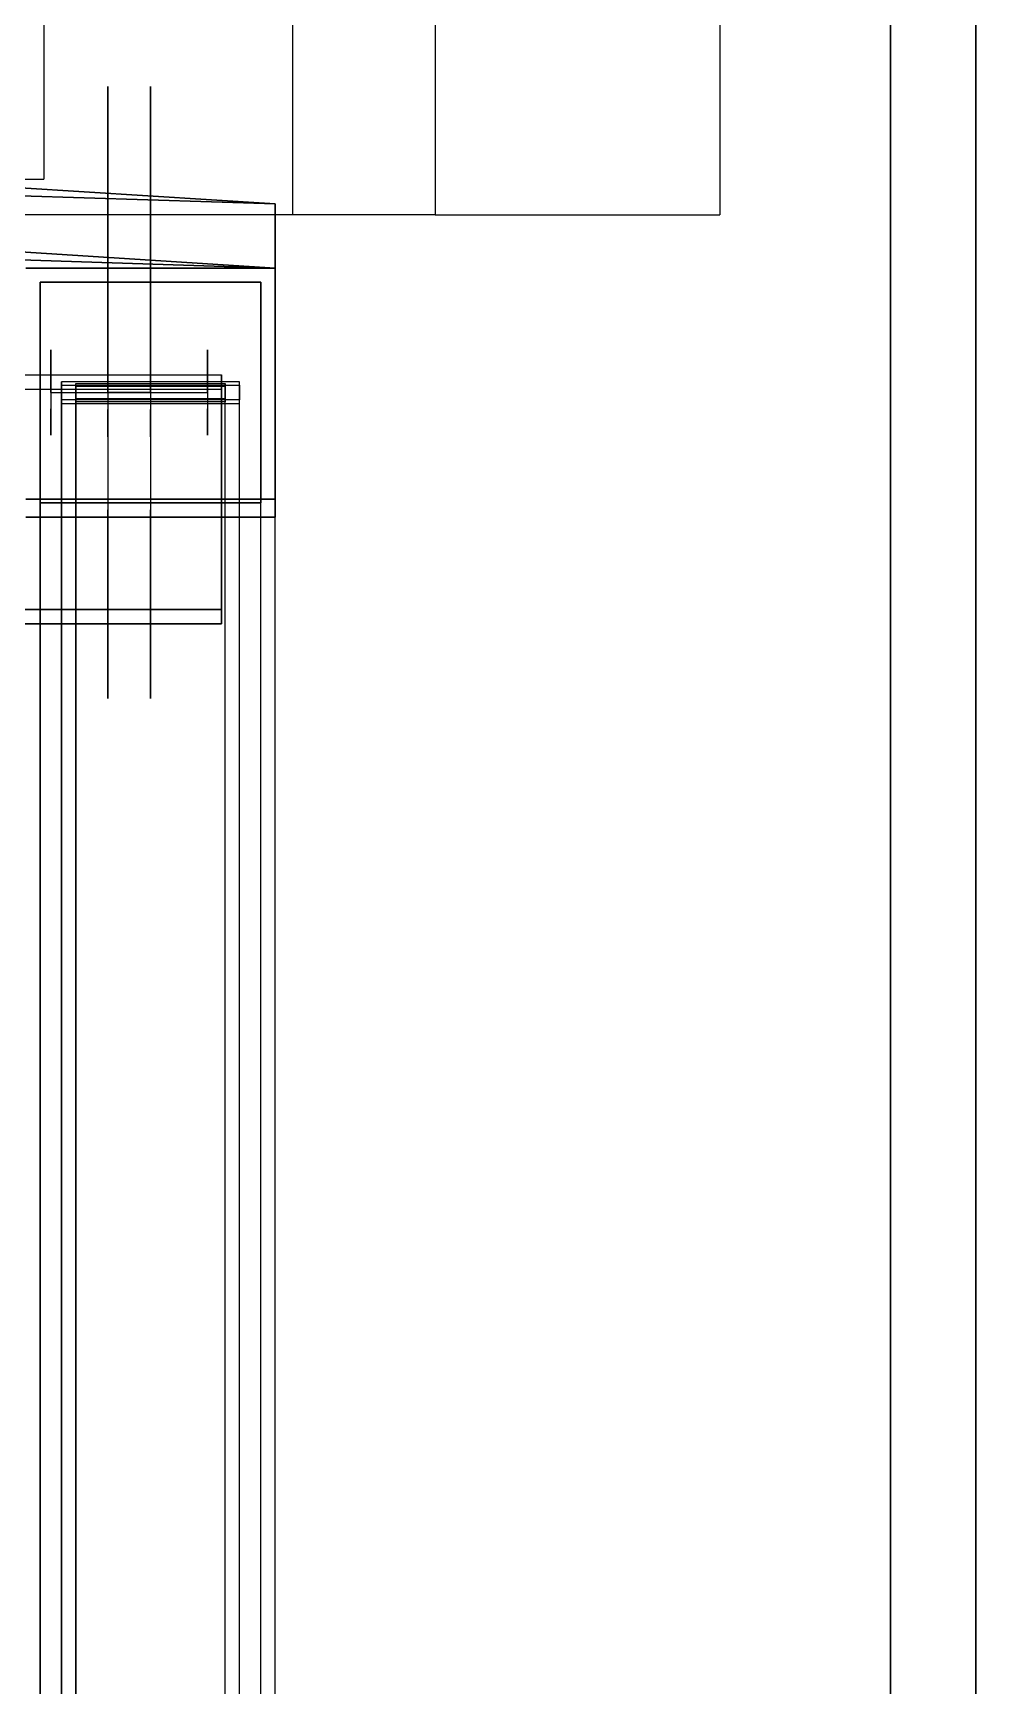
# Model space of a CAD drawing. Header units: millimetres. Extents: x -435 to 456, y 6 to 760.
# Drawn here: x 323.5 to 456, y 238.3 to 470.5 of the extents above; entities that cross this region are included whole.
import ezdxf

# ---------------------------------------------------------------- set-up
doc = ezdxf.new("R2010")
doc.units = ezdxf.units.MM
for name, color, linetype in [('B401', 7, 'Continuous'), ('B411', 7, 'Continuous'), ('B50', 7, 'Continuous'), ('B51', 7, 'Continuous'), ('C41', 7, 'Continuous'), ('D20', 7, 'Continuous'), ('H001', 7, 'Continuous'), ('H011', 7, 'Continuous'), ('H101', 7, 'Continuous'), ('H111', 7, 'Continuous'), ('L011', 7, 'Continuous'), ('L1000', 7, 'Continuous'), ('L1001', 7, 'Continuous'), ('L1002', 7, 'Continuous'), ('L1003', 7, 'Continuous'), ('L1004', 7, 'Continuous'), ('L1005', 7, 'Continuous'), ('L1006', 7, 'Continuous'), ('L1007', 7, 'Continuous'), ('L200', 7, 'Continuous'), ('R011', 7, 'Continuous'), ('R1000', 7, 'Continuous'), ('R1001', 7, 'Continuous'), ('R1002', 7, 'Continuous'), ('R1003', 7, 'Continuous'), ('R1004', 7, 'Continuous'), ('R1005', 7, 'Continuous'), ('R1006', 7, 'Continuous'), ('R1007', 7, 'Continuous'), ('R200', 7, 'Continuous'), ('S011', 7, 'Continuous'), ('S1000', 7, 'Continuous'), ('S1001', 7, 'Continuous'), ('S1002', 7, 'Continuous'), ('S1003', 7, 'Continuous'), ('S1004', 7, 'Continuous'), ('S200', 7, 'Continuous'), ('T01', 7, 'Continuous'), ('T11', 7, 'Continuous')]:
    doc.layers.add(name, color=color, linetype=linetype)

msp = doc.modelspace()

# ---------------------------------------------------------------- linework, layer by layer
at = {"layer": 'B401'}
for points in [[(357.5, 405), (322.5, 405)], [(322.5, 405), (357.5, 405)], [(324.5, 405), (324.5, 175)], [(355.5, 405), (324.5, 405)], [(324.5, 175), (324.5, 405)], [(324.5, 405), (355.5, 405)], [(324.5, 405), (324.5, 405)], [(355.5, 175), (355.5, 405)], [(355.5, 175), (355.5, 405)], [(355.5, 405), (355.5, 405)], [(357.5, 175), (357.5, 405)], [(357.5, 175), (357.5, 405)], [(357.5, 405), (357.5, 405)]]:
    msp.add_lwpolyline(points, dxfattribs=at)
at = {"layer": 'B411'}
for points in [[(357.5, 405), (322.5, 405)], [(322.5, 405), (357.5, 405)], [(324.5, 405), (324.5, 175)], [(355.5, 405), (324.5, 405)], [(324.5, 175), (324.5, 405)], [(324.5, 405), (355.5, 405)], [(324.5, 405), (324.5, 405)], [(355.5, 175), (355.5, 405)], [(355.5, 175), (355.5, 405)], [(355.5, 405), (355.5, 405)], [(357.5, 175), (357.5, 405)], [(357.5, 175), (357.5, 405)], [(357.5, 405), (357.5, 405)]]:
    msp.add_lwpolyline(points, dxfattribs=at)
at = {"layer": 'B50'}
for points in [[(-350, 422.5), (350, 422.5)], [(-350, 422.5), (350, 422.5)], [(-350, 420.5), (350, 420.5)], [(-350, 420.5), (350, 420.5)], [(350, 422.5), (350, 387.5)], [(350, 422.5), (350, 422.5)], [(350, 387.5), (350, 422.5)], [(350, 420.5), (350, 389.5)], [(350, 420.5), (350, 420.5)], [(350, 389.5), (350, 420.5)], [(-350, 389.5), (350, 389.5)], [(350, 389.5), (-350, 389.5)], [(350, 389.5), (350, 389.5)], [(350, 387.5), (-350, 387.5)], [(-350, 387.5), (350, 387.5)], [(350, 387.5), (350, 387.5)]]:
    msp.add_lwpolyline(points, dxfattribs=at)
at = {"layer": 'B51'}
for points in [[(-350, 422.5), (350, 422.5)], [(-350, 422.5), (350, 422.5)], [(-350, 420.5), (350, 420.5)], [(-350, 420.5), (350, 420.5)], [(350, 422.5), (350, 387.5)], [(350, 422.5), (350, 422.5)], [(350, 387.5), (350, 422.5)], [(350, 420.5), (350, 389.5)], [(350, 420.5), (350, 420.5)], [(350, 389.5), (350, 420.5)], [(-350, 389.5), (350, 389.5)], [(350, 389.5), (-350, 389.5)], [(350, 389.5), (350, 389.5)], [(350, 387.5), (-350, 387.5)], [(-350, 387.5), (350, 387.5)], [(350, 387.5), (350, 387.5)]]:
    msp.add_lwpolyline(points, dxfattribs=at)
at = {"layer": 'C41'}
for points in [[(360, 445), (360, 615)], [(360, 445), (360, 615)], [(380, 615), (380, 445)], [(380, 615), (380, 445)], [(420, 615), (420, 445)], [(420, 615), (420, 445)], [(360, 445), (355.82, 445), (351.68, 445), (347.64, 445), (343.73, 445), (340, 445), (336.49, 445), (333.23, 445), (330.27, 445), (327.64, 445), (325.36, 445), (323.46, 445), (321.96, 445), (320.87, 445), (320.22, 445), (320, 445)], [(360, 445), (355.82, 445), (351.68, 445), (347.64, 445), (343.73, 445), (340, 445), (336.49, 445), (333.23, 445), (330.27, 445), (327.64, 445), (325.36, 445), (323.46, 445), (321.96, 445), (320.87, 445), (320.22, 445), (320, 445)], [(380, 445), (360, 445)], [(380, 445), (360, 445)], [(380, 445), (384.18, 445), (388.32, 445), (392.36, 445), (396.27, 445), (400, 445), (403.51, 445), (406.77, 445), (409.73, 445), (412.36, 445), (414.64, 445), (416.54, 445), (418.04, 445), (419.13, 445), (419.78, 445), (420, 445)], [(380, 445), (384.18, 445), (388.32, 445), (392.36, 445), (396.27, 445), (400, 445), (403.51, 445), (406.77, 445), (409.73, 445), (412.36, 445), (414.64, 445), (416.54, 445), (418.04, 445), (419.13, 445), (419.78, 445), (420, 445)], [(420, 445), (420, 445)]]:
    msp.add_lwpolyline(points, dxfattribs=at)
at = {"layer": 'D20'}
for points in [[(444, 70), (444, 670)], [(444, 670), (444, 70)], [(456, 670), (456, 70)], [(456, 70), (456, 670)]]:
    msp.add_lwpolyline(points, dxfattribs=at)
at = {"layer": 'H001'}
for points in [[(334, 420), (334, 436.46), (334, 450.41), (334, 459.73), (334, 463), (334, 459.73), (334, 450.41), (334, 436.46), (334, 420), (334, 403.54), (334, 389.59), (334, 380.27), (334, 377), (334, 380.27), (334, 389.59), (334, 403.54)], [(340, 420), (340, 436.46), (340, 450.41), (340, 459.73), (340, 463), (340, 459.73), (340, 450.41), (340, 436.46), (340, 420), (340, 403.54), (340, 389.59), (340, 380.27), (340, 377), (340, 380.27), (340, 389.59), (340, 403.54)], [(334, 420), (334, 422.37), (334, 424.38), (334, 425.73), (334, 426.2), (334, 425.73), (334, 424.38), (334, 422.37), (334, 420), (334, 417.63), (334, 415.62), (334, 414.27), (334, 413.8), (334, 414.27), (334, 415.62), (334, 417.63)], [(340, 420), (340, 422.37), (340, 424.38), (340, 425.73), (340, 426.2), (340, 425.73), (340, 424.38), (340, 422.37), (340, 420), (340, 417.63), (340, 415.62), (340, 414.27), (340, 413.8), (340, 414.27), (340, 415.62), (340, 417.63)], [(334, 420), (340, 420)], [(340, 420), (334, 420)]]:
    msp.add_lwpolyline(points, dxfattribs=at)
at = {"layer": 'H011'}
for points in [[(334, 420), (334, 436.46), (334, 450.41), (334, 459.73), (334, 463), (334, 459.73), (334, 450.41), (334, 436.46), (334, 420), (334, 403.54), (334, 389.59), (334, 380.27), (334, 377), (334, 380.27), (334, 389.59), (334, 403.54)], [(340, 420), (340, 436.46), (340, 450.41), (340, 459.73), (340, 463), (340, 459.73), (340, 450.41), (340, 436.46), (340, 420), (340, 403.54), (340, 389.59), (340, 380.27), (340, 377), (340, 380.27), (340, 389.59), (340, 403.54)], [(334, 420), (334, 422.37), (334, 424.38), (334, 425.73), (334, 426.2), (334, 425.73), (334, 424.38), (334, 422.37), (334, 420), (334, 417.63), (334, 415.62), (334, 414.27), (334, 413.8), (334, 414.27), (334, 415.62), (334, 417.63)], [(340, 420), (340, 422.37), (340, 424.38), (340, 425.73), (340, 426.2), (340, 425.73), (340, 424.38), (340, 422.37), (340, 420), (340, 417.63), (340, 415.62), (340, 414.27), (340, 413.8), (340, 414.27), (340, 415.62), (340, 417.63)], [(334, 420), (340, 420)], [(340, 420), (334, 420)]]:
    msp.add_lwpolyline(points, dxfattribs=at)
at = {"layer": 'H101'}
for points in [[(326, 420), (326, 422.3), (326, 424.24), (326, 425.54), (326, 426), (326, 425.54), (326, 424.24), (326, 422.3), (326, 420), (326, 417.7), (326, 415.76), (326, 414.46), (326, 414), (326, 414.46), (326, 415.76), (326, 417.7)], [(348, 420), (348, 422.3), (348, 424.24), (348, 425.54), (348, 426), (348, 425.54), (348, 424.24), (348, 422.3), (348, 420), (348, 417.7), (348, 415.76), (348, 414.46), (348, 414), (348, 414.46), (348, 415.76), (348, 417.7)], [(326, 420), (348, 420)]]:
    msp.add_lwpolyline(points, dxfattribs=at)
at = {"layer": 'H111'}
for points in [[(326, 420), (326, 422.3), (326, 424.24), (326, 425.54), (326, 426), (326, 425.54), (326, 424.24), (326, 422.3), (326, 420), (326, 417.7), (326, 415.76), (326, 414.46), (326, 414), (326, 414.46), (326, 415.76), (326, 417.7)], [(348, 420), (348, 422.3), (348, 424.24), (348, 425.54), (348, 426), (348, 425.54), (348, 424.24), (348, 422.3), (348, 420), (348, 417.7), (348, 415.76), (348, 414.46), (348, 414), (348, 414.46), (348, 415.76), (348, 417.7)], [(326, 420), (348, 420)]]:
    msp.add_lwpolyline(points, dxfattribs=at)
at = {"layer": 'L011'}
for points in [[(357.5, 437.5), (322.5, 437.5)], [(322.5, 437.5), (357.5, 437.5)], [(357.5, 437.5), (357.5, 437.5)], [(357.5, 402.5), (357.5, 437.5)], [(357.5, 437.5), (357.5, 402.5)], [(324.5, 435.5), (324.5, 435.5)], [(324.5, 404.5), (324.5, 435.5)], [(324.5, 435.5), (324.5, 404.5)], [(324.5, 435.5), (355.5, 435.5)], [(355.5, 435.5), (324.5, 435.5)], [(355.5, 435.5), (355.5, 435.5)], [(355.5, 435.5), (355.5, 404.5)], [(355.5, 404.5), (355.5, 435.5)], [(324.5, 404.5), (324.5, 404.5)], [(355.5, 404.5), (324.5, 404.5)], [(324.5, 404.5), (355.5, 404.5)], [(355.5, 404.5), (355.5, 404.5)], [(322.5, 402.5), (357.5, 402.5)], [(357.5, 402.5), (322.5, 402.5)], [(357.5, 402.5), (357.5, 402.5)]]:
    msp.add_lwpolyline(points, dxfattribs=at)
at = {"layer": 'L1000'}
for points in [[(357.5, 446.5), (321.75, 447.64)], [(321.75, 447.64), (357.5, 446.5)], [(357.5, 446.5), (357.5, 446.5)], [(357.5, 437.5), (357.5, 446.5)], [(357.5, 446.5), (357.5, 437.5)], [(321.75, 438.64), (357.5, 437.5)], [(357.5, 437.5), (321.75, 438.64)], [(357.5, 437.5), (357.5, 437.5)]]:
    msp.add_lwpolyline(points, dxfattribs=at)
at = {"layer": 'L1001'}
for points in [[(357.5, 446.5), (321.75, 447.64)], [(321.75, 447.64), (357.5, 446.5)], [(357.5, 446.5), (357.5, 446.5)], [(357.5, 437.5), (357.5, 446.5)], [(357.5, 446.5), (357.5, 437.5)], [(321.75, 438.64), (357.5, 437.5)], [(357.5, 437.5), (321.75, 438.64)], [(357.5, 437.5), (357.5, 437.5)]]:
    msp.add_lwpolyline(points, dxfattribs=at)
at = {"layer": 'L1002'}
for points in [[(357.5, 446.5), (321.75, 447.64)], [(321.75, 447.64), (357.5, 446.5)], [(357.5, 446.5), (357.5, 446.5)], [(357.5, 437.5), (357.5, 446.5)], [(357.5, 446.5), (357.5, 437.5)], [(321.75, 438.64), (357.5, 437.5)], [(357.5, 437.5), (321.75, 438.64)], [(357.5, 437.5), (357.5, 437.5)]]:
    msp.add_lwpolyline(points, dxfattribs=at)
at = {"layer": 'L1003'}
for points in [[(357.5, 446.5), (321.75, 447.64)], [(321.75, 447.64), (357.5, 446.5)], [(357.5, 446.5), (357.5, 446.5)], [(357.5, 437.5), (357.5, 446.5)], [(357.5, 446.5), (357.5, 437.5)], [(321.75, 438.64), (357.5, 437.5)], [(357.5, 437.5), (321.75, 438.64)], [(357.5, 437.5), (357.5, 437.5)]]:
    msp.add_lwpolyline(points, dxfattribs=at)
at = {"layer": 'L1004'}
for points in [[(357.5, 446.5), (321.75, 447.64)], [(321.75, 447.64), (357.5, 446.5)], [(357.5, 446.5), (357.5, 446.5)], [(357.5, 437.5), (357.5, 446.5)], [(357.5, 446.5), (357.5, 437.5)], [(321.75, 438.64), (357.5, 437.5)], [(357.5, 437.5), (321.75, 438.64)], [(357.5, 437.5), (357.5, 437.5)]]:
    msp.add_lwpolyline(points, dxfattribs=at)
at = {"layer": 'L1005'}
for points in [[(357.5, 446.5), (321.75, 447.64)], [(321.75, 447.64), (357.5, 446.5)], [(357.5, 446.5), (357.5, 446.5)], [(357.5, 437.5), (357.5, 446.5)], [(357.5, 446.5), (357.5, 437.5)], [(321.75, 438.64), (357.5, 437.5)], [(357.5, 437.5), (321.75, 438.64)], [(357.5, 437.5), (357.5, 437.5)]]:
    msp.add_lwpolyline(points, dxfattribs=at)
at = {"layer": 'L1006'}
for points in [[(357.5, 446.5), (321.75, 447.64)], [(321.75, 447.64), (357.5, 446.5)], [(357.5, 446.5), (357.5, 446.5)], [(357.5, 437.5), (357.5, 446.5)], [(357.5, 446.5), (357.5, 437.5)], [(321.75, 438.64), (357.5, 437.5)], [(357.5, 437.5), (321.75, 438.64)], [(357.5, 437.5), (357.5, 437.5)]]:
    msp.add_lwpolyline(points, dxfattribs=at)
at = {"layer": 'L1007'}
for points in [[(357.5, 446.5), (321.75, 447.64)], [(321.75, 447.64), (357.5, 446.5)], [(357.5, 446.5), (357.5, 446.5)], [(357.5, 437.5), (357.5, 446.5)], [(357.5, 446.5), (357.5, 437.5)], [(321.75, 438.64), (357.5, 437.5)], [(357.5, 437.5), (321.75, 438.64)], [(357.5, 437.5), (357.5, 437.5)]]:
    msp.add_lwpolyline(points, dxfattribs=at)
at = {"layer": 'L200'}
for points in [[(325, 520), (325, 450)], [(325, 520), (325, 450)], [(300, 450), (302.61, 450), (305.2, 450), (307.73, 450), (310.17, 450), (312.5, 450), (314.69, 450), (316.73, 450), (318.58, 450), (320.23, 450), (321.65, 450), (322.84, 450), (323.78, 450), (324.45, 450), (324.86, 450), (325, 450)], [(300, 450), (302.61, 450), (305.2, 450), (307.73, 450), (310.17, 450), (312.5, 450), (314.69, 450), (316.73, 450), (318.58, 450), (320.23, 450), (321.65, 450), (322.84, 450), (323.78, 450), (324.45, 450), (324.86, 450), (325, 450)], [(325, 450), (325, 450)]]:
    msp.add_lwpolyline(points, dxfattribs=at)
at = {"layer": 'R011'}
for points in [[(357.5, 437.5), (322.5, 437.5)], [(322.5, 437.5), (357.5, 437.5)], [(357.5, 437.5), (357.5, 437.5)], [(357.5, 402.5), (357.5, 437.5)], [(357.5, 437.5), (357.5, 402.5)], [(324.5, 435.5), (324.5, 435.5)], [(324.5, 404.5), (324.5, 435.5)], [(324.5, 435.5), (324.5, 404.5)], [(324.5, 435.5), (355.5, 435.5)], [(355.5, 435.5), (324.5, 435.5)], [(355.5, 435.5), (355.5, 435.5)], [(355.5, 435.5), (355.5, 404.5)], [(355.5, 404.5), (355.5, 435.5)], [(324.5, 404.5), (324.5, 404.5)], [(355.5, 404.5), (324.5, 404.5)], [(324.5, 404.5), (355.5, 404.5)], [(355.5, 404.5), (355.5, 404.5)], [(322.5, 402.5), (357.5, 402.5)], [(357.5, 402.5), (322.5, 402.5)], [(357.5, 402.5), (357.5, 402.5)]]:
    msp.add_lwpolyline(points, dxfattribs=at)
at = {"layer": 'R1000'}
for points in [[(357.5, 446.5), (321.75, 448.78)], [(321.75, 448.78), (357.5, 446.5)], [(357.5, 446.5), (357.5, 446.5)], [(357.5, 437.5), (357.5, 446.5)], [(357.5, 446.5), (357.5, 437.5)], [(321.75, 439.78), (357.5, 437.5)], [(357.5, 437.5), (321.75, 439.78)], [(357.5, 437.5), (357.5, 437.5)]]:
    msp.add_lwpolyline(points, dxfattribs=at)
at = {"layer": 'R1001'}
for points in [[(357.5, 446.5), (321.75, 448.78)], [(321.75, 448.78), (357.5, 446.5)], [(357.5, 446.5), (357.5, 446.5)], [(357.5, 437.5), (357.5, 446.5)], [(357.5, 446.5), (357.5, 437.5)], [(321.75, 439.78), (357.5, 437.5)], [(357.5, 437.5), (321.75, 439.78)], [(357.5, 437.5), (357.5, 437.5)]]:
    msp.add_lwpolyline(points, dxfattribs=at)
at = {"layer": 'R1002'}
for points in [[(357.5, 446.5), (321.75, 448.78)], [(321.75, 448.78), (357.5, 446.5)], [(357.5, 446.5), (357.5, 446.5)], [(357.5, 437.5), (357.5, 446.5)], [(357.5, 446.5), (357.5, 437.5)], [(321.75, 439.78), (357.5, 437.5)], [(357.5, 437.5), (321.75, 439.78)], [(357.5, 437.5), (357.5, 437.5)]]:
    msp.add_lwpolyline(points, dxfattribs=at)
at = {"layer": 'R1003'}
for points in [[(357.5, 446.5), (321.75, 448.78)], [(321.75, 448.78), (357.5, 446.5)], [(357.5, 446.5), (357.5, 446.5)], [(357.5, 437.5), (357.5, 446.5)], [(357.5, 446.5), (357.5, 437.5)], [(321.75, 439.78), (357.5, 437.5)], [(357.5, 437.5), (321.75, 439.78)], [(357.5, 437.5), (357.5, 437.5)]]:
    msp.add_lwpolyline(points, dxfattribs=at)
at = {"layer": 'R1004'}
for points in [[(357.5, 446.5), (321.75, 448.78)], [(321.75, 448.78), (357.5, 446.5)], [(357.5, 446.5), (357.5, 446.5)], [(357.5, 437.5), (357.5, 446.5)], [(357.5, 446.5), (357.5, 437.5)], [(321.75, 439.78), (357.5, 437.5)], [(357.5, 437.5), (321.75, 439.78)], [(357.5, 437.5), (357.5, 437.5)]]:
    msp.add_lwpolyline(points, dxfattribs=at)
at = {"layer": 'R1005'}
for points in [[(357.5, 446.5), (321.75, 448.78)], [(321.75, 448.78), (357.5, 446.5)], [(357.5, 446.5), (357.5, 446.5)], [(357.5, 437.5), (357.5, 446.5)], [(357.5, 446.5), (357.5, 437.5)], [(321.75, 439.78), (357.5, 437.5)], [(357.5, 437.5), (321.75, 439.78)], [(357.5, 437.5), (357.5, 437.5)]]:
    msp.add_lwpolyline(points, dxfattribs=at)
at = {"layer": 'R1006'}
for points in [[(357.5, 446.5), (321.75, 448.78)], [(321.75, 448.78), (357.5, 446.5)], [(357.5, 446.5), (357.5, 446.5)], [(357.5, 437.5), (357.5, 446.5)], [(357.5, 446.5), (357.5, 437.5)], [(321.75, 439.78), (357.5, 437.5)], [(357.5, 437.5), (321.75, 439.78)], [(357.5, 437.5), (357.5, 437.5)]]:
    msp.add_lwpolyline(points, dxfattribs=at)
at = {"layer": 'R1007'}
for points in [[(357.5, 446.5), (321.75, 448.78)], [(321.75, 448.78), (357.5, 446.5)], [(357.5, 446.5), (357.5, 446.5)], [(357.5, 437.5), (357.5, 446.5)], [(357.5, 446.5), (357.5, 437.5)], [(321.75, 439.78), (357.5, 437.5)], [(357.5, 437.5), (321.75, 439.78)], [(357.5, 437.5), (357.5, 437.5)]]:
    msp.add_lwpolyline(points, dxfattribs=at)
at = {"layer": 'R200'}
for points in [[(325, 520), (325, 450)], [(325, 520), (325, 450)], [(300, 450), (302.61, 450), (305.2, 450), (307.73, 450), (310.17, 450), (312.5, 450), (314.69, 450), (316.73, 450), (318.58, 450), (320.23, 450), (321.65, 450), (322.84, 450), (323.78, 450), (324.45, 450), (324.86, 450), (325, 450)], [(300, 450), (302.61, 450), (305.2, 450), (307.73, 450), (310.17, 450), (312.5, 450), (314.69, 450), (316.73, 450), (318.58, 450), (320.23, 450), (321.65, 450), (322.84, 450), (323.78, 450), (324.45, 450), (324.86, 450), (325, 450)], [(325, 450), (325, 450)]]:
    msp.add_lwpolyline(points, dxfattribs=at)
at = {"layer": 'S011'}
for points in [[(357.5, 437.5), (322.5, 437.5)], [(322.5, 437.5), (357.5, 437.5)], [(357.5, 437.5), (357.5, 437.5)], [(357.5, 402.5), (357.5, 437.5)], [(357.5, 437.5), (357.5, 402.5)], [(324.5, 435.5), (324.5, 435.5)], [(324.5, 404.5), (324.5, 435.5)], [(324.5, 435.5), (324.5, 404.5)], [(324.5, 435.5), (355.5, 435.5)], [(355.5, 435.5), (324.5, 435.5)], [(355.5, 435.5), (355.5, 435.5)], [(355.5, 435.5), (355.5, 404.5)], [(355.5, 404.5), (355.5, 435.5)], [(324.5, 404.5), (324.5, 404.5)], [(355.5, 404.5), (324.5, 404.5)], [(324.5, 404.5), (355.5, 404.5)], [(355.5, 404.5), (355.5, 404.5)], [(322.5, 402.5), (357.5, 402.5)], [(357.5, 402.5), (322.5, 402.5)], [(357.5, 402.5), (357.5, 402.5)]]:
    msp.add_lwpolyline(points, dxfattribs=at)
at = {"layer": 'S1000'}
for points in [[(357.5, 446.5), (321.75, 447.64)], [(321.75, 447.64), (357.5, 446.5)], [(357.5, 446.5), (357.5, 446.5)], [(357.5, 437.5), (357.5, 446.5)], [(357.5, 446.5), (357.5, 437.5)], [(321.75, 438.64), (357.5, 437.5)], [(357.5, 437.5), (321.75, 438.64)], [(357.5, 437.5), (357.5, 437.5)]]:
    msp.add_lwpolyline(points, dxfattribs=at)
at = {"layer": 'S1001'}
for points in [[(357.5, 446.5), (321.75, 447.64)], [(321.75, 447.64), (357.5, 446.5)], [(357.5, 446.5), (357.5, 446.5)], [(357.5, 437.5), (357.5, 446.5)], [(357.5, 446.5), (357.5, 437.5)], [(321.75, 438.64), (357.5, 437.5)], [(357.5, 437.5), (321.75, 438.64)], [(357.5, 437.5), (357.5, 437.5)]]:
    msp.add_lwpolyline(points, dxfattribs=at)
at = {"layer": 'S1002'}
for points in [[(357.5, 446.5), (321.75, 447.64)], [(321.75, 447.64), (357.5, 446.5)], [(357.5, 446.5), (357.5, 446.5)], [(357.5, 437.5), (357.5, 446.5)], [(357.5, 446.5), (357.5, 437.5)], [(321.75, 438.64), (357.5, 437.5)], [(357.5, 437.5), (321.75, 438.64)], [(357.5, 437.5), (357.5, 437.5)]]:
    msp.add_lwpolyline(points, dxfattribs=at)
at = {"layer": 'S1003'}
for points in [[(357.5, 446.5), (321.75, 447.64)], [(321.75, 447.64), (357.5, 446.5)], [(357.5, 446.5), (357.5, 446.5)], [(357.5, 437.5), (357.5, 446.5)], [(357.5, 446.5), (357.5, 437.5)], [(321.75, 438.64), (357.5, 437.5)], [(357.5, 437.5), (321.75, 438.64)], [(357.5, 437.5), (357.5, 437.5)]]:
    msp.add_lwpolyline(points, dxfattribs=at)
at = {"layer": 'S1004'}
for points in [[(357.5, 446.5), (321.75, 447.64)], [(321.75, 447.64), (357.5, 446.5)], [(357.5, 446.5), (357.5, 446.5)], [(357.5, 437.5), (357.5, 446.5)], [(357.5, 446.5), (357.5, 437.5)], [(321.75, 438.64), (357.5, 437.5)], [(357.5, 437.5), (321.75, 438.64)], [(357.5, 437.5), (357.5, 437.5)]]:
    msp.add_lwpolyline(points, dxfattribs=at)
at = {"layer": 'S200'}
for points in [[(325, 520), (325, 450)], [(325, 520), (325, 450)], [(300, 450), (302.61, 450), (305.2, 450), (307.73, 450), (310.17, 450), (312.5, 450), (314.69, 450), (316.73, 450), (318.58, 450), (320.23, 450), (321.65, 450), (322.84, 450), (323.78, 450), (324.45, 450), (324.86, 450), (325, 450)], [(300, 450), (302.61, 450), (305.2, 450), (307.73, 450), (310.17, 450), (312.5, 450), (314.69, 450), (316.73, 450), (318.58, 450), (320.23, 450), (321.65, 450), (322.84, 450), (323.78, 450), (324.45, 450), (324.86, 450), (325, 450)], [(325, 450), (325, 450)]]:
    msp.add_lwpolyline(points, dxfattribs=at)
at = {"layer": 'T01'}
for points in [[(327.5, 176.52), (327.5, 421.52)], [(327.5, 421.52), (327.5, 418.48)], [(352.5, 421.52), (327.5, 421.52)], [(329.5, 176.28), (329.5, 421.28)], [(329.5, 421.28), (350.5, 421.28)], [(329.5, 418.72), (329.5, 421.28)], [(350.5, 176.28), (350.5, 421.28)], [(350.5, 421.28), (350.5, 418.72)], [(352.5, 176.52), (352.5, 421.52)], [(352.5, 418.48), (352.5, 421.52)], [(327.5, 418.48), (327.5, 173.48)], [(327.5, 418.48), (352.5, 418.48)], [(329.5, 418.72), (329.5, 173.72)], [(350.5, 418.72), (329.5, 418.72)], [(350.5, 173.72), (350.5, 418.72)], [(352.5, 173.48), (352.5, 418.48)]]:
    msp.add_lwpolyline(points, dxfattribs=at)
at = {"layer": 'T11'}
for points in [[(327.5, 421.02), (327.5, 176.02)], [(327.5, 418.98), (327.5, 421.02)], [(327.5, 421.02), (352.5, 421.02)], [(329.5, 420.85), (329.5, 175.85)], [(350.5, 420.85), (329.5, 420.85)], [(329.5, 420.85), (329.5, 419.15)], [(350.5, 175.85), (350.5, 420.85)], [(350.5, 419.15), (350.5, 420.85)], [(352.5, 176.02), (352.5, 421.02)], [(352.5, 421.02), (352.5, 418.98)], [(327.5, 173.98), (327.5, 418.98)], [(352.5, 418.98), (327.5, 418.98)], [(329.5, 174.15), (329.5, 419.15)], [(329.5, 419.15), (350.5, 419.15)], [(350.5, 174.15), (350.5, 419.15)], [(352.5, 173.98), (352.5, 418.98)]]:
    msp.add_lwpolyline(points, dxfattribs=at)

doc.saveas('drawing.dxf')
